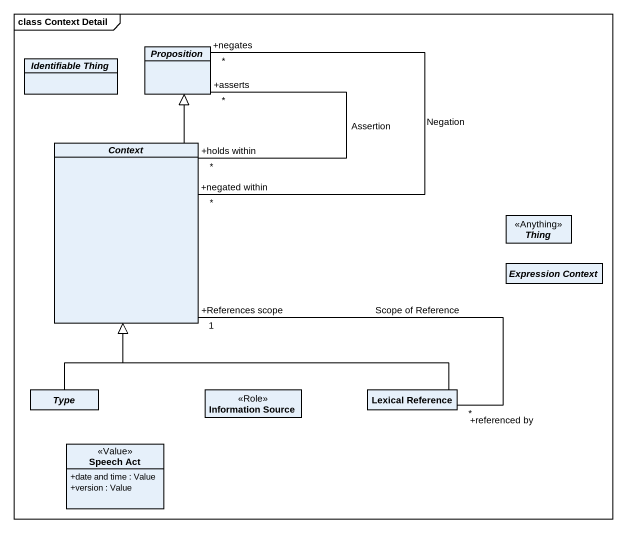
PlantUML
@startuml
mainframe class Context Detail
hide circle
hide empty members
skinparam classAttributeIconSize 0
abstract class "Identifiable Thing" as Identifiable_Thing
abstract class Proposition
abstract class Context
abstract class Thing <<Anything>>
abstract class "Expression Context" as Expression_Context
abstract class Type
class "Information Source" as Information_Source <<Role>>
class "Lexical Reference" as Lexical_Reference
class "Speech Act" as Speech_Act <<Value>> {
  +date and time : Value
  +version : Value
}
Context "+holds within\n*" -up- "+asserts\n*" Proposition : Assertion
Context -up-|> Proposition
Context "+negated within\n*" -up- "+negates\n*" Proposition : Negation
Type -up-|> Context
Lexical_Reference "*\n+referenced by" -left- "+References scope\n1" Context : Scope of Reference
Lexical_Reference -left-|> Context
@enduml
